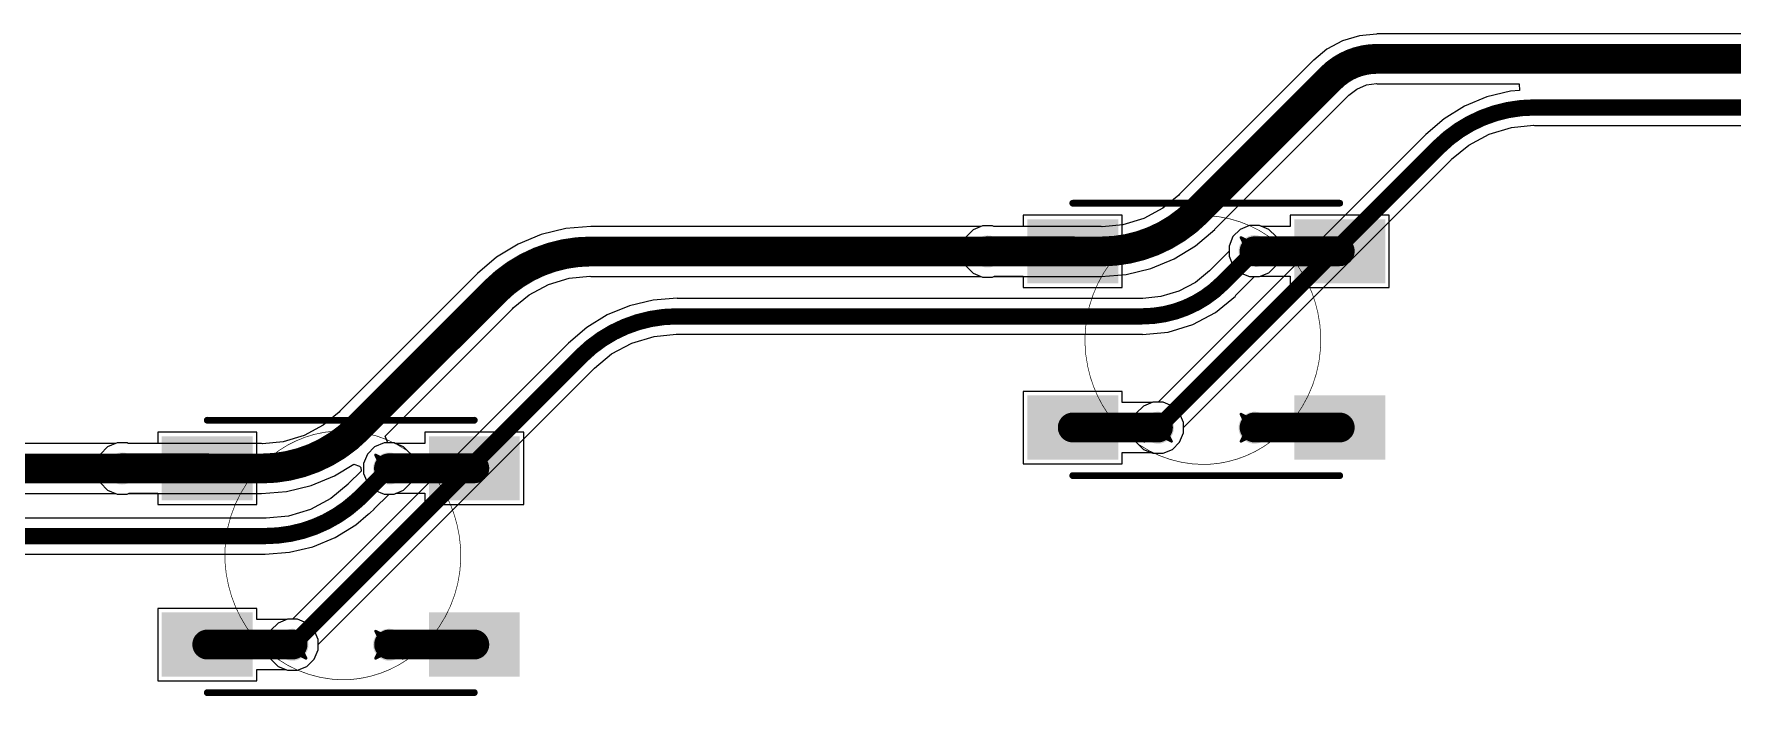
# Model space of a CAD drawing. Header units: inches. Extents: x -11 to 1110, y -7 to 455.
# Drawn here: x 80.31 to 112.11, y 255.08 to 267.47 of the extents above; entities that cross this region are included whole.
import ezdxf

# ---------------------------------------------------------------- set-up
doc = ezdxf.new("R2010")
doc.units = ezdxf.units.IN
for name, color, linetype in [('Bottom Layer', 5, 'Continuous'), ('Drill Drawing', 1, 'Continuous'), ('Mechanical 7', 56, 'Continuous'), ('Top Layer', 1, 'Continuous'), ('Top Overlay', 2, 'Continuous'), ('Top Paste', 8, 'Continuous'), ('Top Solder', 216, 'Continuous'), ('Via Holes', 16, 'Continuous')]:
    doc.layers.add(name, color=color, linetype=linetype)

msp = doc.modelspace()

# ---------------------------------------------------------------- hatches: boundary and pattern name
at = {"layer": 'Bottom Layer'}
h = msp.add_hatch(color=5, dxfattribs=at)
edge = h.paths.add_edge_path()
edge.add_arc((98.168, 263.4), 0.3, 0, 360)
h = msp.add_hatch(color=5, dxfattribs=at)
edge = h.paths.add_edge_path()
edge.add_arc((103.168, 263.407), 0.3, 0, 360)
h = msp.add_hatch(color=5, dxfattribs=at)
edge = h.paths.add_edge_path()
edge.add_arc((101.359, 260.1), 0.3, 0, 360)
h = msp.add_hatch(color=5, dxfattribs=at)
edge = h.paths.add_edge_path()
edge.add_arc((103.168, 260.1), 0.3, 0, 360)
h = msp.add_hatch(color=5, dxfattribs=at)
edge = h.paths.add_edge_path()
edge.add_arc((81.963, 259.336), 0.3, 0, 360)
h = msp.add_hatch(color=5, dxfattribs=at)
edge = h.paths.add_edge_path()
edge.add_arc((86.963, 259.336), 0.3, 0, 360)
h = msp.add_hatch(color=5, dxfattribs=at)
edge = h.paths.add_edge_path()
edge.add_arc((85.154, 256.036), 0.3, 0, 360)
h = msp.add_hatch(color=5, dxfattribs=at)
edge = h.paths.add_edge_path()
edge.add_arc((86.963, 256.036), 0.3, 0, 360)
at = {"layer": 'Top Layer'}
for points in [[(99.013, 263.904), (100.513, 263.904), (100.513, 262.904), (99.013, 262.904)], [(105.513, 262.904), (104.013, 262.904), (104.013, 263.904), (105.513, 263.904)], [(99.013, 260.604), (100.513, 260.604), (100.513, 259.604), (99.013, 259.604)], [(104.013, 260.604), (105.513, 260.604), (105.513, 259.604), (104.013, 259.604)], [(82.808, 259.84), (84.308, 259.84), (84.308, 258.84), (82.808, 258.84)], [(89.308, 258.84), (87.808, 258.84), (87.808, 259.84), (89.308, 259.84)], [(82.808, 256.54), (84.308, 256.54), (84.308, 255.54), (82.808, 255.54)], [(87.808, 256.54), (89.308, 256.54), (89.308, 255.54), (87.808, 255.54)]]:
    msp.add_hatch(color=1, dxfattribs=at).paths.add_polyline_path(points)
h = msp.add_hatch(color=1, dxfattribs=at)
edge = h.paths.add_edge_path()
edge.add_arc((98.168, 263.4), 0.3, 0, 360)
h = msp.add_hatch(color=1, dxfattribs=at)
edge = h.paths.add_edge_path()
edge.add_arc((103.168, 263.407), 0.3, 0, 360)
h = msp.add_hatch(color=1, dxfattribs=at)
edge = h.paths.add_edge_path()
edge.add_arc((101.359, 260.1), 0.3, 0, 360)
h = msp.add_hatch(color=1, dxfattribs=at)
edge = h.paths.add_edge_path()
edge.add_arc((103.168, 260.1), 0.3, 0, 360)
h = msp.add_hatch(color=1, dxfattribs=at)
edge = h.paths.add_edge_path()
edge.add_arc((81.963, 259.336), 0.3, 0, 360)
h = msp.add_hatch(color=1, dxfattribs=at)
edge = h.paths.add_edge_path()
edge.add_arc((86.963, 259.336), 0.3, 0, 360)
h = msp.add_hatch(color=1, dxfattribs=at)
edge = h.paths.add_edge_path()
edge.add_arc((85.154, 256.036), 0.3, 0, 360)
h = msp.add_hatch(color=1, dxfattribs=at)
edge = h.paths.add_edge_path()
edge.add_arc((86.963, 256.036), 0.3, 0, 360)
at = {"layer": 'Top Paste'}
for points in [[(99.013, 263.904), (100.513, 263.904), (100.513, 262.904), (99.013, 262.904)], [(105.513, 262.904), (104.013, 262.904), (104.013, 263.904), (105.513, 263.904)], [(99.013, 260.604), (100.513, 260.604), (100.513, 259.604), (99.013, 259.604)], [(104.013, 260.604), (105.513, 260.604), (105.513, 259.604), (104.013, 259.604)], [(82.808, 259.84), (84.308, 259.84), (84.308, 258.84), (82.808, 258.84)], [(89.308, 258.84), (87.808, 258.84), (87.808, 259.84), (89.308, 259.84)], [(82.808, 256.54), (84.308, 256.54), (84.308, 255.54), (82.808, 255.54)], [(87.808, 256.54), (89.308, 256.54), (89.308, 255.54), (87.808, 255.54)]]:
    msp.add_hatch(color=8, dxfattribs=at).paths.add_polyline_path(points)
at = {"layer": 'Top Solder'}
for points in [[(98.912, 264.005), (100.615, 264.005), (100.615, 262.802), (98.912, 262.802)], [(105.615, 262.802), (103.912, 262.802), (103.912, 264.005), (105.615, 264.005)], [(98.912, 260.705), (100.615, 260.705), (100.615, 259.502), (98.912, 259.502)], [(103.912, 260.705), (105.615, 260.705), (105.615, 259.502), (103.912, 259.502)], [(82.707, 259.941), (84.41, 259.941), (84.41, 258.738), (82.707, 258.738)], [(89.41, 258.738), (87.707, 258.738), (87.707, 259.941), (89.41, 259.941)], [(82.707, 256.641), (84.41, 256.641), (84.41, 255.438), (82.707, 255.438)], [(87.707, 256.641), (89.41, 256.641), (89.41, 255.438), (87.707, 255.438)]]:
    msp.add_hatch(color=216, dxfattribs=at).paths.add_polyline_path(points)
at = {"layer": 'Via Holes'}
h = msp.add_hatch(color=7, dxfattribs=at)
edge = h.paths.add_edge_path()
edge.add_arc((98.168, 263.4), 0.15, 0, 360)
h = msp.add_hatch(color=7, dxfattribs=at)
edge = h.paths.add_edge_path()
edge.add_arc((103.168, 263.407), 0.15, 0, 360)
h = msp.add_hatch(color=7, dxfattribs=at)
edge = h.paths.add_edge_path()
edge.add_arc((101.359, 260.1), 0.15, 0, 360)
h = msp.add_hatch(color=7, dxfattribs=at)
edge = h.paths.add_edge_path()
edge.add_arc((103.168, 260.1), 0.15, 0, 360)
h = msp.add_hatch(color=7, dxfattribs=at)
edge = h.paths.add_edge_path()
edge.add_arc((81.963, 259.336), 0.15, 0, 360)
h = msp.add_hatch(color=7, dxfattribs=at)
edge = h.paths.add_edge_path()
edge.add_arc((86.963, 259.336), 0.15, 0, 360)
h = msp.add_hatch(color=7, dxfattribs=at)
edge = h.paths.add_edge_path()
edge.add_arc((85.154, 256.036), 0.15, 0, 360)
h = msp.add_hatch(color=7, dxfattribs=at)
edge = h.paths.add_edge_path()
edge.add_arc((86.963, 256.036), 0.15, 0, 360)

# ---------------------------------------------------------------- linework, layer by layer
at = {"layer": 'Bottom Layer'}
for p, q in [((105.132, 267.44), (104.815, 267.344)), ((105.453, 267.472), (105.132, 267.44)), ((105.461, 267.473), (105.453, 267.472)), ((114.174, 267.473), (105.461, 267.473)), ((104.524, 267.188), (104.275, 266.984)), ((104.815, 267.344), (104.524, 267.188)), ((104.268, 266.979), (101.763, 264.474)), ((104.275, 266.984), (104.268, 266.979)), ((105.082, 266.442), (105.265, 266.518)), ((105.265, 266.518), (105.453, 266.543)), ((105.453, 266.543), (105.461, 266.541)), ((105.461, 266.541), (108.121, 266.541)), ((108.121, 266.541), (108.126, 266.414)), ((102.422, 263.815), (104.927, 266.32)), ((104.927, 266.32), (104.932, 266.327)), ((104.932, 266.327), (105.082, 266.442)), ((107.518, 266.295), (107.101, 266.122)), ((107.958, 266.401), (107.518, 266.295)), ((108.126, 266.414), (107.958, 266.401)), ((106.716, 265.886), (106.372, 265.593)), ((107.101, 266.122), (106.716, 265.886)), ((106.374, 265.591), (101.361, 260.578)), ((106.372, 265.593), (106.374, 265.591)), ((107.181, 265.393), (107.563, 265.597)), ((107.563, 265.597), (107.977, 265.722)), ((107.977, 265.722), (108.393, 265.763)), ((108.393, 265.763), (108.408, 265.76)), ((108.408, 265.76), (117.335, 265.76)), ((106.858, 265.128), (107.181, 265.393)), ((101.837, 260.102), (106.85, 265.115)), ((106.85, 265.115), (106.858, 265.128)), ((101.751, 264.456), (101.452, 264.211)), ((101.763, 264.474), (101.751, 264.456)), ((101.092, 264.018), (100.702, 263.9)), ((101.452, 264.211), (101.092, 264.018)), ((89.813, 263.72), (89.377, 263.539)), ((90.271, 263.83), (89.813, 263.72)), ((90.742, 263.867), (90.271, 263.83)), ((90.742, 263.866), (90.742, 263.867)), ((98.045, 263.866), (90.742, 263.866)), ((98.073, 263.878), (98.045, 263.866)), ((98.263, 263.878), (98.073, 263.878)), ((98.291, 263.866), (98.263, 263.878)), ((100.296, 263.866), (98.291, 263.866)), ((100.317, 263.862), (100.296, 263.866)), ((100.702, 263.9), (100.317, 263.862)), ((102.063, 263.508), (102.422, 263.814)), ((102.422, 263.814), (102.422, 263.815)), ((102.763, 263.678), (102.69, 263.502)), ((102.897, 263.812), (102.763, 263.678)), ((103.073, 263.885), (102.897, 263.812)), ((103.263, 263.885), (103.073, 263.885)), ((103.438, 263.812), (103.263, 263.885)), ((103.573, 263.678), (103.438, 263.812)), ((103.646, 263.502), (103.573, 263.678)), ((88.975, 263.292), (88.616, 262.986)), ((89.377, 263.539), (88.975, 263.292)), ((101.661, 263.261), (102.063, 263.508)), ((102.69, 263.405), (102.33, 263.045)), ((102.69, 263.502), (102.69, 263.405)), ((103.573, 263.136), (103.646, 263.312)), ((103.646, 263.312), (103.646, 263.502)), ((88.616, 262.986), (86.04, 260.41)), ((88.616, 262.986), (88.616, 262.986)), ((88.616, 262.986), (88.616, 262.986)), ((100.296, 262.934), (100.766, 262.971)), ((100.766, 262.971), (101.225, 263.081)), ((101.225, 263.081), (101.661, 263.261)), ((102.326, 263.039), (102.061, 262.821)), ((102.33, 263.045), (102.326, 263.039)), ((103.263, 262.929), (103.438, 263.002)), ((103.438, 263.002), (103.573, 263.136)), ((89.586, 262.59), (89.946, 262.782)), ((89.946, 262.782), (90.336, 262.9)), ((90.336, 262.9), (90.721, 262.938)), ((90.721, 262.938), (90.742, 262.934)), ((90.742, 262.934), (98.045, 262.934)), ((98.045, 262.934), (98.073, 262.922)), ((98.073, 262.922), (98.263, 262.922)), ((98.263, 262.922), (98.291, 262.934)), ((98.291, 262.934), (100.296, 262.934)), ((100.296, 262.934), (100.296, 262.934)), ((101.751, 262.656), (101.416, 262.554)), ((102.061, 262.821), (101.751, 262.656)), ((102.806, 262.569), (103.166, 262.929)), ((103.166, 262.929), (103.263, 262.929)), ((86.89, 259.941), (89.275, 262.327)), ((89.275, 262.327), (89.287, 262.345)), ((89.287, 262.345), (89.586, 262.59)), ((91.465, 262.384), (91.048, 262.211)), ((91.905, 262.489), (91.465, 262.384)), ((92.355, 262.524), (91.905, 262.489)), ((92.355, 262.522), (92.355, 262.524)), ((101.067, 262.522), (92.355, 262.522)), ((101.075, 262.52), (101.067, 262.522)), ((101.416, 262.554), (101.075, 262.52)), ((102.436, 262.259), (102.81, 262.565)), ((102.81, 262.565), (102.806, 262.569)), ((91.048, 262.211), (90.663, 261.975)), ((101.548, 261.891), (102.01, 262.031)), ((102.01, 262.031), (102.436, 262.259)), ((90.321, 261.68), (85.156, 256.514)), ((90.663, 261.975), (90.319, 261.681)), ((90.319, 261.681), (90.321, 261.68)), ((91.129, 261.481), (91.51, 261.685)), ((91.51, 261.685), (91.924, 261.811)), ((91.924, 261.811), (92.34, 261.852)), ((92.34, 261.852), (92.355, 261.849)), ((92.355, 261.849), (101.067, 261.849)), ((101.067, 261.843), (101.548, 261.891)), ((101.067, 261.849), (101.067, 261.843)), ((90.806, 261.216), (91.129, 261.481)), ((85.632, 256.038), (90.797, 261.203)), ((90.797, 261.203), (90.806, 261.216)), ((86.04, 260.41), (86.028, 260.392)), ((101.088, 260.505), (100.954, 260.371)), ((101.264, 260.578), (101.088, 260.505)), ((101.361, 260.578), (101.264, 260.578)), ((85.729, 260.147), (85.37, 259.954)), ((86.028, 260.392), (85.729, 260.147)), ((100.954, 260.371), (100.881, 260.195)), ((100.881, 260.195), (100.881, 260.005)), ((101.837, 260.005), (101.837, 260.102)), ((81.839, 259.802), (74.943, 259.802)), ((81.868, 259.814), (81.839, 259.802)), ((82.058, 259.814), (81.868, 259.814)), ((82.086, 259.802), (82.058, 259.814)), ((84.574, 259.802), (82.086, 259.802)), ((84.595, 259.798), (84.574, 259.802)), ((84.979, 259.836), (84.595, 259.798)), ((85.37, 259.954), (84.979, 259.836)), ((86.942, 259.814), (86.89, 259.941)), ((87.058, 259.814), (86.942, 259.814)), ((87.233, 259.741), (87.058, 259.814)), ((100.881, 260.005), (100.954, 259.83)), ((100.954, 259.83), (101.088, 259.695)), ((101.63, 259.695), (101.764, 259.83)), ((101.764, 259.83), (101.837, 260.005)), ((87.368, 259.607), (87.233, 259.741)), ((87.44, 259.431), (87.368, 259.607)), ((101.088, 259.695), (101.264, 259.622)), ((101.264, 259.622), (101.454, 259.622)), ((101.454, 259.622), (101.63, 259.695)), ((85.503, 259.017), (85.938, 259.197)), ((85.938, 259.197), (86.302, 259.42)), ((86.44, 259.289), (86.203, 259.053)), ((86.302, 259.42), (86.409, 259.381)), ((86.409, 259.381), (86.434, 259.357)), ((86.434, 259.357), (86.44, 259.289)), ((87.368, 259.066), (87.44, 259.241)), ((87.44, 259.241), (87.44, 259.431)), ((74.943, 258.87), (81.839, 258.87)), ((81.839, 258.87), (81.868, 258.858)), ((81.868, 258.858), (82.058, 258.858)), ((82.058, 258.858), (82.086, 258.87)), ((82.086, 258.87), (84.574, 258.87)), ((84.574, 258.87), (85.044, 258.907)), ((84.574, 258.87), (84.574, 258.87)), ((85.044, 258.907), (85.503, 259.017)), ((86.194, 259.04), (85.871, 258.775)), ((86.203, 259.053), (86.194, 259.04)), ((86.679, 258.576), (86.961, 258.858)), ((86.961, 258.858), (87.058, 258.858)), ((87.058, 258.858), (87.233, 258.931)), ((87.233, 258.931), (87.368, 259.066)), ((85.49, 258.571), (85.076, 258.445)), ((85.871, 258.775), (85.49, 258.571)), ((86.587, 258.492), (86.599, 258.5)), ((86.599, 258.5), (86.681, 258.575)), ((86.681, 258.575), (86.679, 258.576)), ((84.645, 258.407), (76.785, 258.407)), ((84.66, 258.404), (84.645, 258.407)), ((85.076, 258.445), (84.66, 258.404)), ((85.952, 258.045), (86.337, 258.281)), ((86.337, 258.281), (86.572, 258.482)), ((86.572, 258.482), (86.587, 258.492)), ((85.095, 257.767), (85.535, 257.872)), ((85.535, 257.872), (85.952, 258.045)), ((76.785, 257.734), (84.645, 257.734)), ((84.645, 257.732), (85.095, 257.767)), ((84.645, 257.734), (84.645, 257.732)), ((84.749, 256.307), (84.676, 256.131)), ((84.883, 256.441), (84.749, 256.307)), ((85.059, 256.514), (84.883, 256.441)), ((85.156, 256.514), (85.059, 256.514)), ((84.676, 256.131), (84.676, 255.941)), ((85.632, 255.941), (85.632, 256.038)), ((84.676, 255.941), (84.749, 255.766)), ((84.749, 255.766), (84.883, 255.631)), ((85.424, 255.631), (85.559, 255.766)), ((85.559, 255.766), (85.632, 255.941)), ((84.883, 255.631), (85.059, 255.558)), ((85.059, 255.558), (85.249, 255.558)), ((85.249, 255.558), (85.424, 255.631))]:
    msp.add_line(p, q, dxfattribs=at)
for points in [[(104.597, 266.649, 0.559, 0.559, -0.198912), (105.461, 267.007, 0.559, 0.559, 0)], [(105.461, 267.007, 0.559, 0.559, 0), (114.297, 267.007, 0.559, 0.559, 0)], [(102.092, 264.144, 0.559, 0.559, 0), (104.597, 266.649, 0.559, 0.559, 0)], [(106.612, 265.353, 0.305, 0.305, -0.198912), (108.408, 266.097, 0.305, 0.305, 0)], [(108.408, 266.097, 0.305, 0.305, 0), (117.335, 266.097, 0.305, 0.305, 0)], [(101.359, 260.1, 0.305, 0.305, 0), (106.612, 265.353, 0.305, 0.305, 0)], [(102.092, 264.144, 0.559, 0.559, -0.198912), (100.296, 263.4, 0.559, 0.559, 0)], [(88.946, 262.656, 0.559, 0.559, -0.198912), (90.742, 263.4, 0.559, 0.559, 0)], [(90.742, 263.4, 0.559, 0.559, 0), (98.168, 263.4, 0.559, 0.559, 0)], [(98.168, 263.4, 0.559, 0.559, 0), (100.296, 263.4, 0.559, 0.559, 0)], [(102.568, 262.807, 0.305, 0.305, 0), (103.168, 263.407, 0.305, 0.305, 0)], [(102.568, 262.807, 0.305, 0.305, -0.198912), (101.067, 262.185, 0.305, 0.305, 0)], [(86.37, 260.08, 0.559, 0.559, 0), (88.946, 262.656, 0.559, 0.559, 0)], [(90.559, 261.441, 0.305, 0.305, -0.198912), (92.355, 262.185, 0.305, 0.305, 0)], [(92.355, 262.185, 0.305, 0.305, 0), (101.067, 262.185, 0.305, 0.305, 0)], [(85.154, 256.036, 0.305, 0.305, 0), (90.559, 261.441, 0.305, 0.305, 0)], [(86.37, 260.08, 0.559, 0.559, -0.198912), (84.574, 259.336, 0.559, 0.559, 0)], [(74.943, 259.336, 0.559, 0.559, 0), (81.963, 259.336, 0.559, 0.559, 0)], [(81.963, 259.336, 0.559, 0.559, 0), (84.574, 259.336, 0.559, 0.559, 0)], [(86.441, 258.815, 0.305, 0.305, 0), (86.963, 259.336, 0.305, 0.305, 0)], [(86.961, 259.338, 0.559, 0.559, 0), (86.963, 259.34, 0.559, 0.559, 0)], [(86.361, 258.738, 0.305, 0.305, -0.187645), (84.645, 258.071, 0.305, 0.305, 0)], [(86.441, 258.815, 0.305, 0.305, -0.010862), (86.361, 258.738, 0.305, 0.305, 0)], [(76.785, 258.071, 0.305, 0.305, 0), (84.645, 258.071, 0.305, 0.305, 0)]]:
    msp.add_lwpolyline(points, format="xyseb", dxfattribs=at)
for points in [[(105.321, 267.007, 0.279, 0.279, 1), (105.601, 267.007, 0.279, 0.279, 1)], [(105.321, 267.007, 0.279, 0.279, 1), (105.601, 267.007, 0.279, 0.279, 1)], [(104.457, 266.649, 0.279, 0.279, 1), (104.737, 266.649, 0.279, 0.279, 1)], [(104.457, 266.649, 0.279, 0.279, 1), (104.737, 266.649, 0.279, 0.279, 1)], [(108.332, 266.097, 0.152, 0.152, 1), (108.484, 266.097, 0.152, 0.152, 1)], [(108.332, 266.097, 0.152, 0.152, 1), (108.484, 266.097, 0.152, 0.152, 1)], [(106.536, 265.353, 0.152, 0.152, 1), (106.688, 265.353, 0.152, 0.152, 1)], [(106.536, 265.353, 0.152, 0.152, 1), (106.688, 265.353, 0.152, 0.152, 1)], [(101.952, 264.144, 0.279, 0.279, 1), (102.232, 264.144, 0.279, 0.279, 1)], [(101.952, 264.144, 0.279, 0.279, 1), (102.232, 264.144, 0.279, 0.279, 1)], [(90.602, 263.4, 0.279, 0.279, 1), (90.881, 263.4, 0.279, 0.279, 1)], [(90.602, 263.4, 0.279, 0.279, 1), (90.881, 263.4, 0.279, 0.279, 1)], [(98.028, 263.4, 0.279, 0.279, 1), (98.307, 263.4, 0.279, 0.279, 1)], [(98.028, 263.4, 0.279, 0.279, 1), (98.307, 263.4, 0.279, 0.279, 1)], [(100.156, 263.4, 0.279, 0.279, 1), (100.436, 263.4, 0.279, 0.279, 1)], [(100.156, 263.4, 0.279, 0.279, 1), (100.436, 263.4, 0.279, 0.279, 1)], [(103.092, 263.407, 0.152, 0.152, 1), (103.244, 263.407, 0.152, 0.152, 1)], [(102.492, 262.807, 0.152, 0.152, 1), (102.644, 262.807, 0.152, 0.152, 1)], [(102.492, 262.807, 0.152, 0.152, 1), (102.644, 262.807, 0.152, 0.152, 1)], [(88.806, 262.656, 0.279, 0.279, 1), (89.085, 262.656, 0.279, 0.279, 1)], [(88.806, 262.656, 0.279, 0.279, 1), (89.085, 262.656, 0.279, 0.279, 1)], [(92.279, 262.185, 0.152, 0.152, 1), (92.431, 262.185, 0.152, 0.152, 1)], [(92.279, 262.185, 0.152, 0.152, 1), (92.431, 262.185, 0.152, 0.152, 1)], [(100.99, 262.185, 0.152, 0.152, 1), (101.143, 262.185, 0.152, 0.152, 1)], [(100.99, 262.185, 0.152, 0.152, 1), (101.143, 262.185, 0.152, 0.152, 1)], [(90.483, 261.441, 0.152, 0.152, 1), (90.635, 261.441, 0.152, 0.152, 1)], [(90.483, 261.441, 0.152, 0.152, 1), (90.635, 261.441, 0.152, 0.152, 1)], [(86.23, 260.08, 0.279, 0.279, 1), (86.509, 260.08, 0.279, 0.279, 1)], [(86.23, 260.08, 0.279, 0.279, 1), (86.509, 260.08, 0.279, 0.279, 1)], [(101.283, 260.1, 0.152, 0.152, 1), (101.435, 260.1, 0.152, 0.152, 1)], [(81.823, 259.336, 0.279, 0.279, 1), (82.102, 259.336, 0.279, 0.279, 1)], [(81.823, 259.336, 0.279, 0.279, 1), (82.102, 259.336, 0.279, 0.279, 1)], [(84.434, 259.336, 0.279, 0.279, 1), (84.713, 259.336, 0.279, 0.279, 1)], [(84.434, 259.336, 0.279, 0.279, 1), (84.713, 259.336, 0.279, 0.279, 1)], [(86.821, 259.338, 0.279, 0.279, 1), (87.101, 259.338, 0.279, 0.279, 1)], [(86.823, 259.34, 0.279, 0.279, 1), (87.102, 259.34, 0.279, 0.279, 1)], [(86.886, 259.336, 0.152, 0.152, 1), (87.039, 259.336, 0.152, 0.152, 1)], [(86.285, 258.738, 0.152, 0.152, 1), (86.437, 258.738, 0.152, 0.152, 1)], [(86.285, 258.738, 0.152, 0.152, 1), (86.437, 258.738, 0.152, 0.152, 1)], [(86.365, 258.815, 0.152, 0.152, 1), (86.517, 258.815, 0.152, 0.152, 1)], [(86.365, 258.815, 0.152, 0.152, 1), (86.517, 258.815, 0.152, 0.152, 1)], [(84.569, 258.071, 0.152, 0.152, 1), (84.721, 258.071, 0.152, 0.152, 1)], [(84.569, 258.071, 0.152, 0.152, 1), (84.721, 258.071, 0.152, 0.152, 1)], [(85.078, 256.036, 0.152, 0.152, 1), (85.23, 256.036, 0.152, 0.152, 1)]]:
    msp.add_lwpolyline(points, format="xyseb", close=True, dxfattribs=at)
at = {"layer": 'Drill Drawing'}
for points in [[(97.914, 263.654, 0.0508, 0.0508, 0), (98.168, 263.527, 0.0508, 0.0508, 0)], [(97.914, 263.654, 0.0508, 0.0508, 0), (98.041, 263.4, 0.0508, 0.0508, 0)], [(98.168, 263.527, 0.0508, 0.0508, 0), (98.422, 263.654, 0.0508, 0.0508, 0)], [(98.295, 263.4, 0.0508, 0.0508, 0), (98.422, 263.654, 0.0508, 0.0508, 0)], [(102.914, 263.661, 0.0508, 0.0508, 0), (103.168, 263.534, 0.0508, 0.0508, 0)], [(102.914, 263.661, 0.0508, 0.0508, 0), (103.041, 263.407, 0.0508, 0.0508, 0)], [(103.168, 263.534, 0.0508, 0.0508, 0), (103.422, 263.661, 0.0508, 0.0508, 0)], [(103.295, 263.407, 0.0508, 0.0508, 0), (103.422, 263.661, 0.0508, 0.0508, 0)], [(97.914, 263.146, 0.0508, 0.0508, 0), (98.041, 263.4, 0.0508, 0.0508, 0)], [(97.914, 263.146, 0.0508, 0.0508, 0), (98.168, 263.273, 0.0508, 0.0508, 0)], [(98.168, 263.273, 0.0508, 0.0508, 0), (98.422, 263.146, 0.0508, 0.0508, 0)], [(98.295, 263.4, 0.0508, 0.0508, 0), (98.422, 263.146, 0.0508, 0.0508, 0)], [(102.914, 263.153, 0.0508, 0.0508, 0), (103.041, 263.407, 0.0508, 0.0508, 0)], [(102.914, 263.153, 0.0508, 0.0508, 0), (103.168, 263.28, 0.0508, 0.0508, 0)], [(103.168, 263.28, 0.0508, 0.0508, 0), (103.422, 263.153, 0.0508, 0.0508, 0)], [(103.295, 263.407, 0.0508, 0.0508, 0), (103.422, 263.153, 0.0508, 0.0508, 0)], [(101.105, 260.354, 0.0508, 0.0508, 0), (101.359, 260.227, 0.0508, 0.0508, 0)], [(101.105, 260.354, 0.0508, 0.0508, 0), (101.232, 260.1, 0.0508, 0.0508, 0)], [(101.105, 259.846, 0.0508, 0.0508, 0), (101.232, 260.1, 0.0508, 0.0508, 0)], [(101.359, 260.227, 0.0508, 0.0508, 0), (101.613, 260.354, 0.0508, 0.0508, 0)], [(101.486, 260.1, 0.0508, 0.0508, 0), (101.613, 260.354, 0.0508, 0.0508, 0)], [(101.486, 260.1, 0.0508, 0.0508, 0), (101.613, 259.846, 0.0508, 0.0508, 0)], [(102.914, 260.354, 0.0508, 0.0508, 0), (103.168, 260.227, 0.0508, 0.0508, 0)], [(102.914, 260.354, 0.0508, 0.0508, 0), (103.041, 260.1, 0.0508, 0.0508, 0)], [(102.914, 259.846, 0.0508, 0.0508, 0), (103.041, 260.1, 0.0508, 0.0508, 0)], [(103.168, 260.227, 0.0508, 0.0508, 0), (103.422, 260.354, 0.0508, 0.0508, 0)], [(103.295, 260.1, 0.0508, 0.0508, 0), (103.422, 260.354, 0.0508, 0.0508, 0)], [(103.295, 260.1, 0.0508, 0.0508, 0), (103.422, 259.846, 0.0508, 0.0508, 0)], [(101.105, 259.846, 0.0508, 0.0508, 0), (101.359, 259.973, 0.0508, 0.0508, 0)], [(101.359, 259.973, 0.0508, 0.0508, 0), (101.613, 259.846, 0.0508, 0.0508, 0)], [(102.914, 259.846, 0.0508, 0.0508, 0), (103.168, 259.973, 0.0508, 0.0508, 0)], [(103.168, 259.973, 0.0508, 0.0508, 0), (103.422, 259.846, 0.0508, 0.0508, 0)], [(81.709, 259.59, 0.0508, 0.0508, 0), (81.963, 259.463, 0.0508, 0.0508, 0)], [(81.709, 259.59, 0.0508, 0.0508, 0), (81.836, 259.336, 0.0508, 0.0508, 0)], [(81.963, 259.463, 0.0508, 0.0508, 0), (82.217, 259.59, 0.0508, 0.0508, 0)], [(82.09, 259.336, 0.0508, 0.0508, 0), (82.217, 259.59, 0.0508, 0.0508, 0)], [(86.709, 259.59, 0.0508, 0.0508, 0), (86.963, 259.463, 0.0508, 0.0508, 0)], [(86.709, 259.59, 0.0508, 0.0508, 0), (86.836, 259.336, 0.0508, 0.0508, 0)], [(86.963, 259.463, 0.0508, 0.0508, 0), (87.217, 259.59, 0.0508, 0.0508, 0)], [(87.09, 259.336, 0.0508, 0.0508, 0), (87.217, 259.59, 0.0508, 0.0508, 0)], [(81.709, 259.082, 0.0508, 0.0508, 0), (81.836, 259.336, 0.0508, 0.0508, 0)], [(81.709, 259.082, 0.0508, 0.0508, 0), (81.963, 259.209, 0.0508, 0.0508, 0)], [(81.963, 259.209, 0.0508, 0.0508, 0), (82.217, 259.082, 0.0508, 0.0508, 0)], [(82.09, 259.336, 0.0508, 0.0508, 0), (82.217, 259.082, 0.0508, 0.0508, 0)], [(86.709, 259.082, 0.0508, 0.0508, 0), (86.836, 259.336, 0.0508, 0.0508, 0)], [(86.709, 259.082, 0.0508, 0.0508, 0), (86.963, 259.209, 0.0508, 0.0508, 0)], [(86.963, 259.209, 0.0508, 0.0508, 0), (87.217, 259.082, 0.0508, 0.0508, 0)], [(87.09, 259.336, 0.0508, 0.0508, 0), (87.217, 259.082, 0.0508, 0.0508, 0)], [(84.9, 256.29, 0.0508, 0.0508, 0), (85.154, 256.163, 0.0508, 0.0508, 0)], [(84.9, 256.29, 0.0508, 0.0508, 0), (85.027, 256.036, 0.0508, 0.0508, 0)], [(85.154, 256.163, 0.0508, 0.0508, 0), (85.408, 256.29, 0.0508, 0.0508, 0)], [(85.281, 256.036, 0.0508, 0.0508, 0), (85.408, 256.29, 0.0508, 0.0508, 0)], [(86.709, 256.29, 0.0508, 0.0508, 0), (86.963, 256.163, 0.0508, 0.0508, 0)], [(86.709, 256.29, 0.0508, 0.0508, 0), (86.836, 256.036, 0.0508, 0.0508, 0)], [(86.963, 256.163, 0.0508, 0.0508, 0), (87.217, 256.29, 0.0508, 0.0508, 0)], [(87.09, 256.036, 0.0508, 0.0508, 0), (87.217, 256.29, 0.0508, 0.0508, 0)], [(84.9, 255.782, 0.0508, 0.0508, 0), (85.027, 256.036, 0.0508, 0.0508, 0)], [(85.281, 256.036, 0.0508, 0.0508, 0), (85.408, 255.782, 0.0508, 0.0508, 0)], [(86.709, 255.782, 0.0508, 0.0508, 0), (86.836, 256.036, 0.0508, 0.0508, 0)], [(87.09, 256.036, 0.0508, 0.0508, 0), (87.217, 255.782, 0.0508, 0.0508, 0)], [(84.9, 255.782, 0.0508, 0.0508, 0), (85.154, 255.909, 0.0508, 0.0508, 0)], [(85.154, 255.909, 0.0508, 0.0508, 0), (85.408, 255.782, 0.0508, 0.0508, 0)], [(86.709, 255.782, 0.0508, 0.0508, 0), (86.963, 255.909, 0.0508, 0.0508, 0)], [(86.963, 255.909, 0.0508, 0.0508, 0), (87.217, 255.782, 0.0508, 0.0508, 0)]]:
    msp.add_lwpolyline(points, format="xyseb", dxfattribs=at)
for points in [[(97.901, 263.654, 0.0254, 0.0254, 1), (97.926, 263.654, 0.0254, 0.0254, 1)], [(97.901, 263.654, 0.0254, 0.0254, 1), (97.926, 263.654, 0.0254, 0.0254, 1)], [(98.409, 263.654, 0.0254, 0.0254, 1), (98.434, 263.654, 0.0254, 0.0254, 1)], [(98.409, 263.654, 0.0254, 0.0254, 1), (98.434, 263.654, 0.0254, 0.0254, 1)], [(102.901, 263.661, 0.0254, 0.0254, 1), (102.926, 263.661, 0.0254, 0.0254, 1)], [(102.901, 263.661, 0.0254, 0.0254, 1), (102.926, 263.661, 0.0254, 0.0254, 1)], [(103.409, 263.661, 0.0254, 0.0254, 1), (103.434, 263.661, 0.0254, 0.0254, 1)], [(103.409, 263.661, 0.0254, 0.0254, 1), (103.434, 263.661, 0.0254, 0.0254, 1)], [(98.028, 263.4, 0.0254, 0.0254, 1), (98.053, 263.4, 0.0254, 0.0254, 1)], [(98.028, 263.4, 0.0254, 0.0254, 1), (98.053, 263.4, 0.0254, 0.0254, 1)], [(98.155, 263.527, 0.0254, 0.0254, 1), (98.18, 263.527, 0.0254, 0.0254, 1)], [(98.155, 263.527, 0.0254, 0.0254, 1), (98.18, 263.527, 0.0254, 0.0254, 1)], [(98.155, 263.273, 0.0254, 0.0254, 1), (98.18, 263.273, 0.0254, 0.0254, 1)], [(98.155, 263.273, 0.0254, 0.0254, 1), (98.18, 263.273, 0.0254, 0.0254, 1)], [(98.282, 263.4, 0.0254, 0.0254, 1), (98.307, 263.4, 0.0254, 0.0254, 1)], [(98.282, 263.4, 0.0254, 0.0254, 1), (98.307, 263.4, 0.0254, 0.0254, 1)], [(103.028, 263.407, 0.0254, 0.0254, 1), (103.053, 263.407, 0.0254, 0.0254, 1)], [(103.028, 263.407, 0.0254, 0.0254, 1), (103.053, 263.407, 0.0254, 0.0254, 1)], [(103.155, 263.534, 0.0254, 0.0254, 1), (103.18, 263.534, 0.0254, 0.0254, 1)], [(103.155, 263.534, 0.0254, 0.0254, 1), (103.18, 263.534, 0.0254, 0.0254, 1)], [(103.155, 263.28, 0.0254, 0.0254, 1), (103.18, 263.28, 0.0254, 0.0254, 1)], [(103.155, 263.28, 0.0254, 0.0254, 1), (103.18, 263.28, 0.0254, 0.0254, 1)], [(103.282, 263.407, 0.0254, 0.0254, 1), (103.307, 263.407, 0.0254, 0.0254, 1)], [(103.282, 263.407, 0.0254, 0.0254, 1), (103.307, 263.407, 0.0254, 0.0254, 1)], [(97.901, 263.146, 0.0254, 0.0254, 1), (97.926, 263.146, 0.0254, 0.0254, 1)], [(97.901, 263.146, 0.0254, 0.0254, 1), (97.926, 263.146, 0.0254, 0.0254, 1)], [(98.409, 263.146, 0.0254, 0.0254, 1), (98.434, 263.146, 0.0254, 0.0254, 1)], [(98.409, 263.146, 0.0254, 0.0254, 1), (98.434, 263.146, 0.0254, 0.0254, 1)], [(102.901, 263.153, 0.0254, 0.0254, 1), (102.926, 263.153, 0.0254, 0.0254, 1)], [(102.901, 263.153, 0.0254, 0.0254, 1), (102.926, 263.153, 0.0254, 0.0254, 1)], [(103.409, 263.153, 0.0254, 0.0254, 1), (103.434, 263.153, 0.0254, 0.0254, 1)], [(103.409, 263.153, 0.0254, 0.0254, 1), (103.434, 263.153, 0.0254, 0.0254, 1)], [(101.092, 260.354, 0.0254, 0.0254, 1), (101.118, 260.354, 0.0254, 0.0254, 1)], [(101.092, 260.354, 0.0254, 0.0254, 1), (101.118, 260.354, 0.0254, 0.0254, 1)], [(101.219, 260.1, 0.0254, 0.0254, 1), (101.245, 260.1, 0.0254, 0.0254, 1)], [(101.219, 260.1, 0.0254, 0.0254, 1), (101.245, 260.1, 0.0254, 0.0254, 1)], [(101.346, 260.227, 0.0254, 0.0254, 1), (101.372, 260.227, 0.0254, 0.0254, 1)], [(101.346, 260.227, 0.0254, 0.0254, 1), (101.372, 260.227, 0.0254, 0.0254, 1)], [(101.473, 260.1, 0.0254, 0.0254, 1), (101.499, 260.1, 0.0254, 0.0254, 1)], [(101.473, 260.1, 0.0254, 0.0254, 1), (101.499, 260.1, 0.0254, 0.0254, 1)], [(101.6, 260.354, 0.0254, 0.0254, 1), (101.626, 260.354, 0.0254, 0.0254, 1)], [(101.6, 260.354, 0.0254, 0.0254, 1), (101.626, 260.354, 0.0254, 0.0254, 1)], [(102.901, 260.354, 0.0254, 0.0254, 1), (102.926, 260.354, 0.0254, 0.0254, 1)], [(102.901, 260.354, 0.0254, 0.0254, 1), (102.926, 260.354, 0.0254, 0.0254, 1)], [(103.028, 260.1, 0.0254, 0.0254, 1), (103.053, 260.1, 0.0254, 0.0254, 1)], [(103.028, 260.1, 0.0254, 0.0254, 1), (103.053, 260.1, 0.0254, 0.0254, 1)], [(103.155, 260.227, 0.0254, 0.0254, 1), (103.18, 260.227, 0.0254, 0.0254, 1)], [(103.155, 260.227, 0.0254, 0.0254, 1), (103.18, 260.227, 0.0254, 0.0254, 1)], [(103.282, 260.1, 0.0254, 0.0254, 1), (103.307, 260.1, 0.0254, 0.0254, 1)], [(103.282, 260.1, 0.0254, 0.0254, 1), (103.307, 260.1, 0.0254, 0.0254, 1)], [(103.409, 260.354, 0.0254, 0.0254, 1), (103.434, 260.354, 0.0254, 0.0254, 1)], [(103.409, 260.354, 0.0254, 0.0254, 1), (103.434, 260.354, 0.0254, 0.0254, 1)], [(101.092, 259.846, 0.0254, 0.0254, 1), (101.118, 259.846, 0.0254, 0.0254, 1)], [(101.092, 259.846, 0.0254, 0.0254, 1), (101.118, 259.846, 0.0254, 0.0254, 1)], [(101.346, 259.973, 0.0254, 0.0254, 1), (101.372, 259.973, 0.0254, 0.0254, 1)], [(101.346, 259.973, 0.0254, 0.0254, 1), (101.372, 259.973, 0.0254, 0.0254, 1)], [(101.6, 259.846, 0.0254, 0.0254, 1), (101.626, 259.846, 0.0254, 0.0254, 1)], [(101.6, 259.846, 0.0254, 0.0254, 1), (101.626, 259.846, 0.0254, 0.0254, 1)], [(102.901, 259.846, 0.0254, 0.0254, 1), (102.926, 259.846, 0.0254, 0.0254, 1)], [(102.901, 259.846, 0.0254, 0.0254, 1), (102.926, 259.846, 0.0254, 0.0254, 1)], [(103.155, 259.973, 0.0254, 0.0254, 1), (103.18, 259.973, 0.0254, 0.0254, 1)], [(103.155, 259.973, 0.0254, 0.0254, 1), (103.18, 259.973, 0.0254, 0.0254, 1)], [(103.409, 259.846, 0.0254, 0.0254, 1), (103.434, 259.846, 0.0254, 0.0254, 1)], [(103.409, 259.846, 0.0254, 0.0254, 1), (103.434, 259.846, 0.0254, 0.0254, 1)], [(81.696, 259.59, 0.0254, 0.0254, 1), (81.721, 259.59, 0.0254, 0.0254, 1)], [(81.696, 259.59, 0.0254, 0.0254, 1), (81.721, 259.59, 0.0254, 0.0254, 1)], [(81.95, 259.463, 0.0254, 0.0254, 1), (81.975, 259.463, 0.0254, 0.0254, 1)], [(81.95, 259.463, 0.0254, 0.0254, 1), (81.975, 259.463, 0.0254, 0.0254, 1)], [(82.204, 259.59, 0.0254, 0.0254, 1), (82.229, 259.59, 0.0254, 0.0254, 1)], [(82.204, 259.59, 0.0254, 0.0254, 1), (82.229, 259.59, 0.0254, 0.0254, 1)], [(86.696, 259.59, 0.0254, 0.0254, 1), (86.721, 259.59, 0.0254, 0.0254, 1)], [(86.696, 259.59, 0.0254, 0.0254, 1), (86.721, 259.59, 0.0254, 0.0254, 1)], [(86.95, 259.463, 0.0254, 0.0254, 1), (86.975, 259.463, 0.0254, 0.0254, 1)], [(86.95, 259.463, 0.0254, 0.0254, 1), (86.975, 259.463, 0.0254, 0.0254, 1)], [(87.204, 259.59, 0.0254, 0.0254, 1), (87.229, 259.59, 0.0254, 0.0254, 1)], [(87.204, 259.59, 0.0254, 0.0254, 1), (87.229, 259.59, 0.0254, 0.0254, 1)], [(81.823, 259.336, 0.0254, 0.0254, 1), (81.848, 259.336, 0.0254, 0.0254, 1)], [(81.823, 259.336, 0.0254, 0.0254, 1), (81.848, 259.336, 0.0254, 0.0254, 1)], [(81.95, 259.209, 0.0254, 0.0254, 1), (81.975, 259.209, 0.0254, 0.0254, 1)], [(81.95, 259.209, 0.0254, 0.0254, 1), (81.975, 259.209, 0.0254, 0.0254, 1)], [(82.077, 259.336, 0.0254, 0.0254, 1), (82.102, 259.336, 0.0254, 0.0254, 1)], [(82.077, 259.336, 0.0254, 0.0254, 1), (82.102, 259.336, 0.0254, 0.0254, 1)], [(86.823, 259.336, 0.0254, 0.0254, 1), (86.848, 259.336, 0.0254, 0.0254, 1)], [(86.823, 259.336, 0.0254, 0.0254, 1), (86.848, 259.336, 0.0254, 0.0254, 1)], [(86.95, 259.209, 0.0254, 0.0254, 1), (86.975, 259.209, 0.0254, 0.0254, 1)], [(86.95, 259.209, 0.0254, 0.0254, 1), (86.975, 259.209, 0.0254, 0.0254, 1)], [(87.077, 259.336, 0.0254, 0.0254, 1), (87.102, 259.336, 0.0254, 0.0254, 1)], [(87.077, 259.336, 0.0254, 0.0254, 1), (87.102, 259.336, 0.0254, 0.0254, 1)], [(81.696, 259.082, 0.0254, 0.0254, 1), (81.721, 259.082, 0.0254, 0.0254, 1)], [(81.696, 259.082, 0.0254, 0.0254, 1), (81.721, 259.082, 0.0254, 0.0254, 1)], [(82.204, 259.082, 0.0254, 0.0254, 1), (82.229, 259.082, 0.0254, 0.0254, 1)], [(82.204, 259.082, 0.0254, 0.0254, 1), (82.229, 259.082, 0.0254, 0.0254, 1)], [(86.696, 259.082, 0.0254, 0.0254, 1), (86.721, 259.082, 0.0254, 0.0254, 1)], [(86.696, 259.082, 0.0254, 0.0254, 1), (86.721, 259.082, 0.0254, 0.0254, 1)], [(87.204, 259.082, 0.0254, 0.0254, 1), (87.229, 259.082, 0.0254, 0.0254, 1)], [(87.204, 259.082, 0.0254, 0.0254, 1), (87.229, 259.082, 0.0254, 0.0254, 1)], [(84.887, 256.29, 0.0254, 0.0254, 1), (84.913, 256.29, 0.0254, 0.0254, 1)], [(84.887, 256.29, 0.0254, 0.0254, 1), (84.913, 256.29, 0.0254, 0.0254, 1)], [(85.395, 256.29, 0.0254, 0.0254, 1), (85.421, 256.29, 0.0254, 0.0254, 1)], [(85.395, 256.29, 0.0254, 0.0254, 1), (85.421, 256.29, 0.0254, 0.0254, 1)], [(86.696, 256.29, 0.0254, 0.0254, 1), (86.721, 256.29, 0.0254, 0.0254, 1)], [(86.696, 256.29, 0.0254, 0.0254, 1), (86.721, 256.29, 0.0254, 0.0254, 1)], [(87.204, 256.29, 0.0254, 0.0254, 1), (87.229, 256.29, 0.0254, 0.0254, 1)], [(87.204, 256.29, 0.0254, 0.0254, 1), (87.229, 256.29, 0.0254, 0.0254, 1)], [(85.014, 256.036, 0.0254, 0.0254, 1), (85.04, 256.036, 0.0254, 0.0254, 1)], [(85.014, 256.036, 0.0254, 0.0254, 1), (85.04, 256.036, 0.0254, 0.0254, 1)], [(85.141, 256.163, 0.0254, 0.0254, 1), (85.167, 256.163, 0.0254, 0.0254, 1)], [(85.141, 256.163, 0.0254, 0.0254, 1), (85.167, 256.163, 0.0254, 0.0254, 1)], [(85.268, 256.036, 0.0254, 0.0254, 1), (85.294, 256.036, 0.0254, 0.0254, 1)], [(85.268, 256.036, 0.0254, 0.0254, 1), (85.294, 256.036, 0.0254, 0.0254, 1)], [(86.823, 256.036, 0.0254, 0.0254, 1), (86.848, 256.036, 0.0254, 0.0254, 1)], [(86.823, 256.036, 0.0254, 0.0254, 1), (86.848, 256.036, 0.0254, 0.0254, 1)], [(86.95, 256.163, 0.0254, 0.0254, 1), (86.975, 256.163, 0.0254, 0.0254, 1)], [(86.95, 256.163, 0.0254, 0.0254, 1), (86.975, 256.163, 0.0254, 0.0254, 1)], [(87.077, 256.036, 0.0254, 0.0254, 1), (87.102, 256.036, 0.0254, 0.0254, 1)], [(87.077, 256.036, 0.0254, 0.0254, 1), (87.102, 256.036, 0.0254, 0.0254, 1)], [(84.887, 255.782, 0.0254, 0.0254, 1), (84.913, 255.782, 0.0254, 0.0254, 1)], [(84.887, 255.782, 0.0254, 0.0254, 1), (84.913, 255.782, 0.0254, 0.0254, 1)], [(85.141, 255.909, 0.0254, 0.0254, 1), (85.167, 255.909, 0.0254, 0.0254, 1)], [(85.141, 255.909, 0.0254, 0.0254, 1), (85.167, 255.909, 0.0254, 0.0254, 1)], [(85.395, 255.782, 0.0254, 0.0254, 1), (85.421, 255.782, 0.0254, 0.0254, 1)], [(85.395, 255.782, 0.0254, 0.0254, 1), (85.421, 255.782, 0.0254, 0.0254, 1)], [(86.696, 255.782, 0.0254, 0.0254, 1), (86.721, 255.782, 0.0254, 0.0254, 1)], [(86.696, 255.782, 0.0254, 0.0254, 1), (86.721, 255.782, 0.0254, 0.0254, 1)], [(86.95, 255.909, 0.0254, 0.0254, 1), (86.975, 255.909, 0.0254, 0.0254, 1)], [(86.95, 255.909, 0.0254, 0.0254, 1), (86.975, 255.909, 0.0254, 0.0254, 1)], [(87.204, 255.782, 0.0254, 0.0254, 1), (87.229, 255.782, 0.0254, 0.0254, 1)], [(87.204, 255.782, 0.0254, 0.0254, 1), (87.229, 255.782, 0.0254, 0.0254, 1)]]:
    msp.add_lwpolyline(points, format="xyseb", close=True, dxfattribs=at)
at = {"layer": 'Mechanical 7'}
for points in [[(100.782, 263.531, 0.0127, 0.0127, -0.124397), (101.717, 264.019, 0.0127, 0.0127, 0)], [(101.717, 264.019, 0.0127, 0.0127, -0.3348), (104.091, 262.947, 0.0127, 0.0127, 0)], [(100.047, 261.233, 0.0127, 0.0127, -0.268439), (100.782, 263.531, 0.0127, 0.0127, 0)], [(104.091, 262.947, 0.0127, 0.0127, -0.077495), (104.353, 262.254, 0.0127, 0.0127, 0)], [(104.353, 262.254, 0.0127, 0.0127, -0.268424), (103.617, 259.957, 0.0127, 0.0127, 0)], [(100.422, 260.362, 0.0127, 0.0127, -0.100594), (100.047, 261.233, 0.0127, 0.0127, 0)], [(102.199, 259.412, 0.0127, 0.0127, -0.245353), (100.422, 260.362, 0.0127, 0.0127, 0)], [(84.909, 259.679, 0.0127, 0.0127, -0.08374), (85.558, 259.974, 0.0127, 0.0127, 0)], [(85.558, 259.974, 0.0127, 0.0127, -0.336156), (87.957, 258.965, 0.0127, 0.0127, 0)], [(103.617, 259.957, 0.0127, 0.0127, -0.124486), (102.68, 259.468, 0.0127, 0.0127, 0)], [(83.956, 257.144, 0.0127, 0.0127, -0.309727), (84.909, 259.679, 0.0127, 0.0127, 0)], [(102.68, 259.468, 0.0127, 0.0127, -0.059173), (102.199, 259.412, 0.0127, 0.0127, 0)], [(87.957, 258.965, 0.0127, 0.0127, -0.077421), (88.236, 258.278, 0.0127, 0.0127, 0)], [(88.236, 258.278, 0.0127, 0.0127, -0.310345), (87.283, 255.744, 0.0127, 0.0127, 0)], [(84.18, 256.554, 0.0127, 0.0127, -0.06574), (83.956, 257.144, 0.0127, 0.0127, 0)], [(86.096, 255.379, 0.0127, 0.0127, -0.275405), (84.18, 256.554, 0.0127, 0.0127, 0)], [(87.283, 255.744, 0.0127, 0.0127, -0.084017), (86.634, 255.451, 0.0127, 0.0127, 0)], [(86.255, 255.386, 0.0127, 0.0127, -0.020084), (86.096, 255.379, 0.0127, 0.0127, 0)], [(86.634, 255.451, 0.0127, 0.0127, -0.044227), (86.255, 255.386, 0.0127, 0.0127, 0)]]:
    msp.add_lwpolyline(points, format="xyseb", dxfattribs=at)
for points in [[(101.714, 264.019, 0.00635, 0.00635, 1), (101.721, 264.019, 0.00635, 0.00635, 1)], [(101.714, 264.019, 0.00635, 0.00635, 1), (101.721, 264.019, 0.00635, 0.00635, 1)], [(100.779, 263.531, 0.00635, 0.00635, 1), (100.785, 263.531, 0.00635, 0.00635, 1)], [(100.779, 263.531, 0.00635, 0.00635, 1), (100.785, 263.531, 0.00635, 0.00635, 1)], [(104.088, 262.947, 0.00635, 0.00635, 1), (104.094, 262.947, 0.00635, 0.00635, 1)], [(104.088, 262.947, 0.00635, 0.00635, 1), (104.094, 262.947, 0.00635, 0.00635, 1)], [(104.35, 262.254, 0.00635, 0.00635, 1), (104.357, 262.254, 0.00635, 0.00635, 1)], [(104.35, 262.254, 0.00635, 0.00635, 1), (104.357, 262.254, 0.00635, 0.00635, 1)], [(100.044, 261.233, 0.00635, 0.00635, 1), (100.051, 261.233, 0.00635, 0.00635, 1)], [(100.044, 261.233, 0.00635, 0.00635, 1), (100.051, 261.233, 0.00635, 0.00635, 1)], [(100.419, 260.362, 0.00635, 0.00635, 1), (100.425, 260.362, 0.00635, 0.00635, 1)], [(100.419, 260.362, 0.00635, 0.00635, 1), (100.425, 260.362, 0.00635, 0.00635, 1)], [(85.555, 259.974, 0.00635, 0.00635, 1), (85.561, 259.974, 0.00635, 0.00635, 1)], [(85.555, 259.974, 0.00635, 0.00635, 1), (85.561, 259.974, 0.00635, 0.00635, 1)], [(103.614, 259.957, 0.00635, 0.00635, 1), (103.621, 259.957, 0.00635, 0.00635, 1)], [(103.614, 259.957, 0.00635, 0.00635, 1), (103.621, 259.957, 0.00635, 0.00635, 1)], [(84.906, 259.679, 0.00635, 0.00635, 1), (84.913, 259.679, 0.00635, 0.00635, 1)], [(84.906, 259.679, 0.00635, 0.00635, 1), (84.913, 259.679, 0.00635, 0.00635, 1)], [(102.677, 259.468, 0.00635, 0.00635, 1), (102.683, 259.468, 0.00635, 0.00635, 1)], [(102.677, 259.468, 0.00635, 0.00635, 1), (102.683, 259.468, 0.00635, 0.00635, 1)], [(102.196, 259.412, 0.00635, 0.00635, 1), (102.202, 259.412, 0.00635, 0.00635, 1)], [(102.196, 259.412, 0.00635, 0.00635, 1), (102.202, 259.412, 0.00635, 0.00635, 1)], [(87.954, 258.965, 0.00635, 0.00635, 1), (87.96, 258.965, 0.00635, 0.00635, 1)], [(87.954, 258.965, 0.00635, 0.00635, 1), (87.96, 258.965, 0.00635, 0.00635, 1)], [(88.233, 258.278, 0.00635, 0.00635, 1), (88.239, 258.278, 0.00635, 0.00635, 1)], [(88.233, 258.278, 0.00635, 0.00635, 1), (88.239, 258.278, 0.00635, 0.00635, 1)], [(83.953, 257.144, 0.00635, 0.00635, 1), (83.959, 257.144, 0.00635, 0.00635, 1)], [(83.953, 257.144, 0.00635, 0.00635, 1), (83.959, 257.144, 0.00635, 0.00635, 1)], [(84.177, 256.554, 0.00635, 0.00635, 1), (84.183, 256.554, 0.00635, 0.00635, 1)], [(84.177, 256.554, 0.00635, 0.00635, 1), (84.183, 256.554, 0.00635, 0.00635, 1)], [(87.28, 255.744, 0.00635, 0.00635, 1), (87.287, 255.744, 0.00635, 0.00635, 1)], [(87.28, 255.744, 0.00635, 0.00635, 1), (87.287, 255.744, 0.00635, 0.00635, 1)], [(86.093, 255.379, 0.00635, 0.00635, 1), (86.099, 255.379, 0.00635, 0.00635, 1)], [(86.093, 255.379, 0.00635, 0.00635, 1), (86.099, 255.379, 0.00635, 0.00635, 1)], [(86.252, 255.386, 0.00635, 0.00635, 1), (86.258, 255.386, 0.00635, 0.00635, 1)], [(86.252, 255.386, 0.00635, 0.00635, 1), (86.258, 255.386, 0.00635, 0.00635, 1)], [(86.631, 255.451, 0.00635, 0.00635, 1), (86.637, 255.451, 0.00635, 0.00635, 1)], [(86.631, 255.451, 0.00635, 0.00635, 1), (86.637, 255.451, 0.00635, 0.00635, 1)]]:
    msp.add_lwpolyline(points, format="xyseb", close=True, dxfattribs=at)
at = {"layer": 'Top Layer'}
for p, q in [((100.691, 264.081), (98.836, 264.081)), ((98.836, 264.081), (98.836, 263.87)), ((100.691, 262.726), (100.691, 264.081)), ((105.691, 264.081), (103.836, 264.081)), ((103.836, 264.081), (103.836, 263.87)), ((105.691, 262.726), (105.691, 264.081)), ((97.763, 263.671), (97.69, 263.495)), ((97.897, 263.805), (97.763, 263.671)), ((98.073, 263.878), (97.897, 263.805)), ((98.263, 263.878), (98.073, 263.878)), ((98.283, 263.87), (98.263, 263.878)), ((98.836, 263.87), (98.283, 263.87)), ((102.763, 263.678), (102.69, 263.502)), ((102.897, 263.812), (102.763, 263.678)), ((103.073, 263.885), (102.897, 263.812)), ((103.263, 263.885), (103.073, 263.885)), ((103.299, 263.87), (103.263, 263.885)), ((103.836, 263.87), (103.299, 263.87)), ((97.69, 263.495), (97.69, 263.305)), ((97.69, 263.305), (97.763, 263.13)), ((102.69, 263.502), (102.69, 263.312)), ((102.69, 263.312), (102.763, 263.136)), ((97.763, 263.13), (97.897, 262.995)), ((97.897, 262.995), (98.073, 262.922)), ((102.763, 263.136), (102.897, 263.002)), ((102.897, 263.002), (103.073, 262.929)), ((98.073, 262.922), (98.263, 262.922)), ((98.263, 262.922), (98.299, 262.937)), ((98.299, 262.937), (98.836, 262.937)), ((98.836, 262.937), (98.836, 262.726)), ((98.836, 262.726), (100.691, 262.726)), ((103.073, 262.929), (103.263, 262.929)), ((103.263, 262.929), (103.283, 262.937)), ((103.283, 262.937), (103.836, 262.937)), ((103.836, 262.937), (103.836, 262.726)), ((103.836, 262.726), (105.691, 262.726)), ((100.691, 260.781), (98.836, 260.781)), ((98.836, 260.781), (98.836, 259.426)), ((100.691, 260.57), (100.691, 260.781)), ((101.244, 260.57), (100.691, 260.57)), ((101.264, 260.578), (101.244, 260.57)), ((101.454, 260.578), (101.264, 260.578)), ((101.63, 260.505), (101.454, 260.578)), ((101.764, 260.371), (101.63, 260.505)), ((101.837, 260.195), (101.764, 260.371)), ((101.837, 260.005), (101.837, 260.195)), ((81.868, 259.814), (81.692, 259.741)), ((82.058, 259.814), (81.868, 259.814)), ((82.078, 259.806), (82.058, 259.814)), ((82.63, 259.806), (82.078, 259.806)), ((84.486, 260.017), (82.63, 260.017)), ((82.63, 260.017), (82.63, 259.806)), ((84.486, 258.662), (84.486, 260.017)), ((86.868, 259.814), (86.692, 259.741)), ((87.058, 259.814), (86.868, 259.814)), ((87.078, 259.806), (87.058, 259.814)), ((87.63, 259.806), (87.078, 259.806)), ((89.486, 260.017), (87.63, 260.017)), ((87.63, 260.017), (87.63, 259.806)), ((89.486, 258.662), (89.486, 260.017)), ((101.63, 259.695), (101.764, 259.83)), ((101.764, 259.83), (101.837, 260.005)), ((81.558, 259.607), (81.485, 259.431)), ((81.692, 259.741), (81.558, 259.607)), ((86.558, 259.607), (86.485, 259.431)), ((86.692, 259.741), (86.558, 259.607)), ((100.691, 259.426), (100.691, 259.637)), ((100.691, 259.637), (101.228, 259.637)), ((101.228, 259.637), (101.264, 259.622)), ((101.264, 259.622), (101.454, 259.622)), ((101.454, 259.622), (101.63, 259.695)), ((81.485, 259.431), (81.485, 259.241)), ((81.485, 259.241), (81.558, 259.066)), ((86.485, 259.431), (86.485, 259.241)), ((86.485, 259.241), (86.558, 259.066)), ((98.836, 259.426), (100.691, 259.426)), ((81.558, 259.066), (81.692, 258.931)), ((81.692, 258.931), (81.868, 258.858)), ((81.868, 258.858), (82.058, 258.858)), ((82.058, 258.858), (82.094, 258.873)), ((82.094, 258.873), (82.63, 258.873)), ((82.63, 258.873), (82.63, 258.662)), ((86.558, 259.066), (86.692, 258.931)), ((86.692, 258.931), (86.868, 258.858)), ((86.868, 258.858), (87.058, 258.858)), ((87.058, 258.858), (87.094, 258.873)), ((87.094, 258.873), (87.63, 258.873)), ((87.63, 258.873), (87.63, 258.662)), ((82.63, 258.662), (84.486, 258.662)), ((87.63, 258.662), (89.486, 258.662)), ((84.486, 256.717), (82.63, 256.717)), ((82.63, 256.717), (82.63, 255.362)), ((84.486, 256.506), (84.486, 256.717)), ((85.039, 256.506), (84.486, 256.506)), ((85.059, 256.514), (85.039, 256.506)), ((85.249, 256.514), (85.059, 256.514)), ((85.424, 256.441), (85.249, 256.514)), ((85.559, 256.307), (85.424, 256.441)), ((85.632, 256.131), (85.559, 256.307)), ((85.632, 255.941), (85.632, 256.131)), ((85.424, 255.631), (85.559, 255.766)), ((85.559, 255.766), (85.632, 255.941)), ((82.63, 255.362), (84.486, 255.362)), ((84.486, 255.362), (84.486, 255.573)), ((84.486, 255.573), (85.022, 255.573)), ((85.022, 255.573), (85.059, 255.558)), ((85.059, 255.558), (85.249, 255.558)), ((85.249, 255.558), (85.424, 255.631))]:
    msp.add_line(p, q, dxfattribs=at)
for points in [[(98.168, 263.404, 0.559, 0.559, 0), (99.763, 263.404, 0.559, 0.559, 0)], [(103.168, 263.404, 0.559, 0.559, 0), (104.763, 263.404, 0.559, 0.559, 0)], [(99.763, 260.104, 0.559, 0.559, 0), (101.359, 260.104, 0.559, 0.559, 0)], [(103.168, 260.104, 0.559, 0.559, 0), (104.763, 260.104, 0.559, 0.559, 0)], [(81.963, 259.34, 0.559, 0.559, 0), (83.558, 259.34, 0.559, 0.559, 0)], [(86.963, 259.34, 0.559, 0.559, 0), (88.558, 259.34, 0.559, 0.559, 0)], [(83.558, 256.04, 0.559, 0.559, 0), (85.154, 256.04, 0.559, 0.559, 0)], [(86.963, 256.04, 0.559, 0.559, 0), (88.558, 256.04, 0.559, 0.559, 0)]]:
    msp.add_lwpolyline(points, format="xyseb", dxfattribs=at)
for points in [[(98.028, 263.404, 0.279, 0.279, 1), (98.307, 263.404, 0.279, 0.279, 1)], [(99.624, 263.404, 0.279, 0.279, 1), (99.903, 263.404, 0.279, 0.279, 1)], [(103.028, 263.404, 0.279, 0.279, 1), (103.307, 263.404, 0.279, 0.279, 1)], [(104.624, 263.404, 0.279, 0.279, 1), (104.903, 263.404, 0.279, 0.279, 1)], [(99.624, 260.104, 0.279, 0.279, 1), (99.903, 260.104, 0.279, 0.279, 1)], [(101.219, 260.104, 0.279, 0.279, 1), (101.499, 260.104, 0.279, 0.279, 1)], [(103.028, 260.104, 0.279, 0.279, 1), (103.307, 260.104, 0.279, 0.279, 1)], [(104.624, 260.104, 0.279, 0.279, 1), (104.903, 260.104, 0.279, 0.279, 1)], [(81.823, 259.34, 0.279, 0.279, 1), (82.102, 259.34, 0.279, 0.279, 1)], [(83.418, 259.34, 0.279, 0.279, 1), (83.698, 259.34, 0.279, 0.279, 1)], [(86.823, 259.34, 0.279, 0.279, 1), (87.102, 259.34, 0.279, 0.279, 1)], [(88.418, 259.34, 0.279, 0.279, 1), (88.698, 259.34, 0.279, 0.279, 1)], [(83.418, 256.04, 0.279, 0.279, 1), (83.698, 256.04, 0.279, 0.279, 1)], [(85.014, 256.04, 0.279, 0.279, 1), (85.294, 256.04, 0.279, 0.279, 1)], [(86.823, 256.04, 0.279, 0.279, 1), (87.102, 256.04, 0.279, 0.279, 1)], [(88.418, 256.04, 0.279, 0.279, 1), (88.698, 256.04, 0.279, 0.279, 1)]]:
    msp.add_lwpolyline(points, format="xyseb", close=True, dxfattribs=at)
at = {"layer": 'Top Overlay'}
for points in [[(99.763, 264.304, 0.127, 0.127, 0), (104.763, 264.304, 0.127, 0.127, 0)], [(98.707, 263.557, 0.254, 0.254, 0), (98.834, 263.43, 0.254, 0.254, 0)], [(98.707, 263.303, 0.254, 0.254, 0), (98.707, 263.557, 0.254, 0.254, 0)], [(98.707, 263.303, 0.254, 0.254, 0), (98.834, 263.43, 0.254, 0.254, 0)], [(83.558, 260.24, 0.127, 0.127, 0), (88.558, 260.24, 0.127, 0.127, 0)], [(82.502, 259.493, 0.254, 0.254, 0), (82.629, 259.366, 0.254, 0.254, 0)], [(82.502, 259.239, 0.254, 0.254, 0), (82.502, 259.493, 0.254, 0.254, 0)], [(82.502, 259.239, 0.254, 0.254, 0), (82.629, 259.366, 0.254, 0.254, 0)], [(99.763, 259.203, 0.127, 0.127, 0), (104.763, 259.203, 0.127, 0.127, 0)], [(83.558, 255.139, 0.127, 0.127, 0), (88.558, 255.139, 0.127, 0.127, 0)]]:
    msp.add_lwpolyline(points, format="xyseb", dxfattribs=at)
for points in [[(99.732, 264.304, 0.0635, 0.0635, 1), (99.795, 264.304, 0.0635, 0.0635, 1)], [(104.732, 264.304, 0.0635, 0.0635, 1), (104.795, 264.304, 0.0635, 0.0635, 1)], [(98.644, 263.557, 0.127, 0.127, 1), (98.771, 263.557, 0.127, 0.127, 1)], [(98.644, 263.557, 0.127, 0.127, 1), (98.771, 263.557, 0.127, 0.127, 1)], [(98.644, 263.303, 0.127, 0.127, 1), (98.771, 263.303, 0.127, 0.127, 1)], [(98.644, 263.303, 0.127, 0.127, 1), (98.771, 263.303, 0.127, 0.127, 1)], [(98.771, 263.43, 0.127, 0.127, 1), (98.898, 263.43, 0.127, 0.127, 1)], [(98.771, 263.43, 0.127, 0.127, 1), (98.898, 263.43, 0.127, 0.127, 1)], [(83.526, 260.24, 0.0635, 0.0635, 1), (83.59, 260.24, 0.0635, 0.0635, 1)], [(88.526, 260.24, 0.0635, 0.0635, 1), (88.59, 260.24, 0.0635, 0.0635, 1)], [(82.439, 259.493, 0.127, 0.127, 1), (82.566, 259.493, 0.127, 0.127, 1)], [(82.439, 259.493, 0.127, 0.127, 1), (82.566, 259.493, 0.127, 0.127, 1)], [(82.566, 259.366, 0.127, 0.127, 1), (82.693, 259.366, 0.127, 0.127, 1)], [(82.566, 259.366, 0.127, 0.127, 1), (82.693, 259.366, 0.127, 0.127, 1)], [(82.439, 259.239, 0.127, 0.127, 1), (82.566, 259.239, 0.127, 0.127, 1)], [(82.439, 259.239, 0.127, 0.127, 1), (82.566, 259.239, 0.127, 0.127, 1)], [(99.732, 259.203, 0.0635, 0.0635, 1), (99.795, 259.203, 0.0635, 0.0635, 1)], [(104.732, 259.203, 0.0635, 0.0635, 1), (104.795, 259.203, 0.0635, 0.0635, 1)], [(83.526, 255.139, 0.0635, 0.0635, 1), (83.59, 255.139, 0.0635, 0.0635, 1)], [(88.526, 255.139, 0.0635, 0.0635, 1), (88.59, 255.139, 0.0635, 0.0635, 1)]]:
    msp.add_lwpolyline(points, format="xyseb", close=True, dxfattribs=at)

doc.saveas('drawing.dxf')
